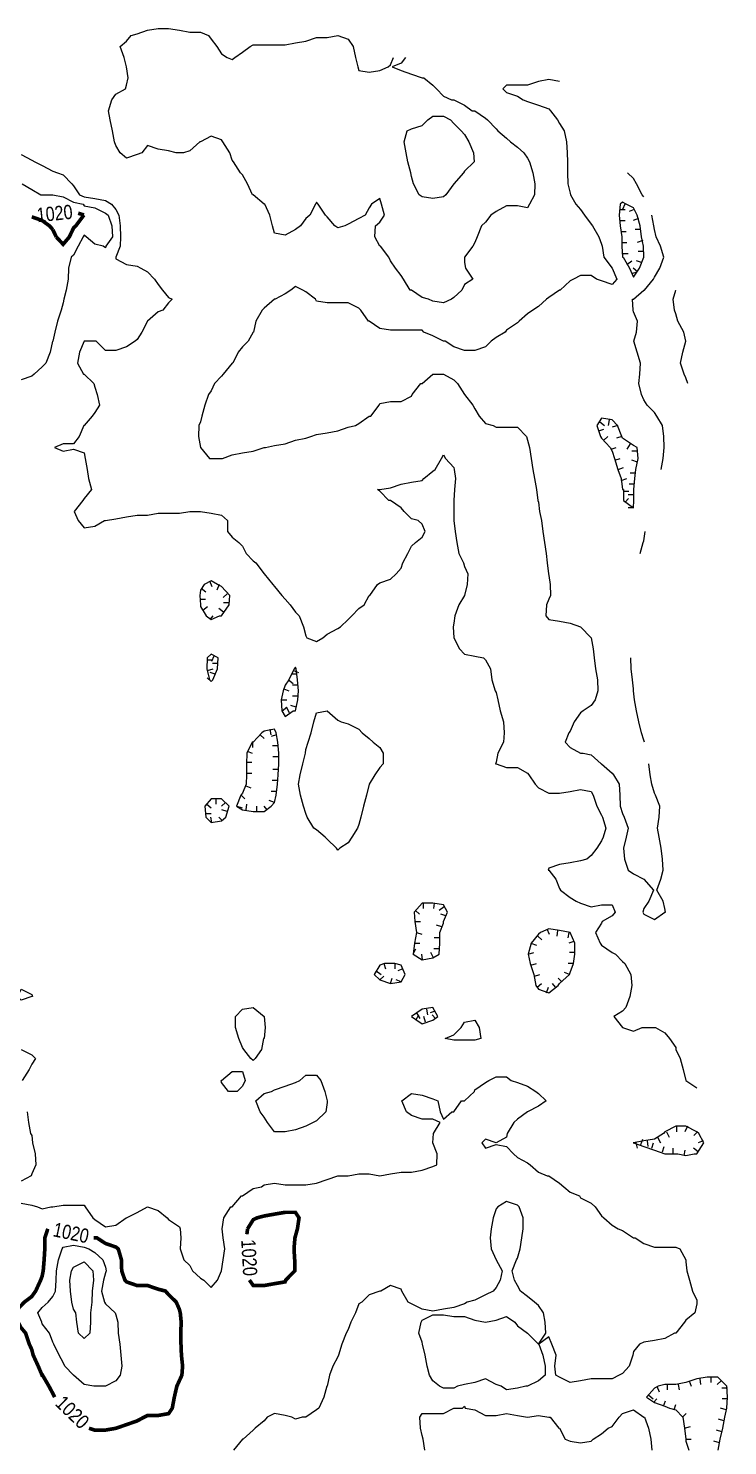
# Model space of a CAD drawing. Extents: x 628896 to 629898, y 4519176 to 4520140.
# Drawn here: x 629348.8 to 629539.8, y 4519583.2 to 4519970.5 of the extents above; entities that cross this region are included whole.
import ezdxf
from ezdxf.enums import TextEntityAlignment as Align

# ---------------------------------------------------------------- set-up
doc = ezdxf.new("R2010")
doc.units = 0

msp = doc.modelspace()

# ---------------------------------------------------------------- linework, layer by layer
at = {"layer": 'GSLAYER', "linetype": 'CONTINUOUS', "flags": 128}
for points in [[(629451.8125, 4519962.5), (629450.625, 4519961), (629448.1875, 4519960), (629450.625, 4519959), (629453.5, 4519958), (629456.375, 4519957), (629456.8125, 4519957), (629459.25, 4519955), (629460.3125, 4519954), (629462.1875, 4519952), (629464.375, 4519951), (629465, 4519951), (629467.9375, 4519949.5), (629470.0625, 4519948), (629470.75, 4519948), (629473.6875, 4519946), (629474.1875, 4519945.5), (629476.625, 4519943), (629477, 4519942.5), (629479.4375, 4519940.5), (629480.5, 4519939.5), (629482.375, 4519938), (629484.1875, 4519936.5), (629485.1875, 4519935), (629485.6875, 4519934), (629486.5625, 4519931), (629487.125, 4519928), (629487.0625, 4519925), (629485.6875, 4519922.5), (629485.1875, 4519921.5), (629482.375, 4519922), (629479.4375, 4519922), (629476.625, 4519920.5), (629475.125, 4519919.5), (629473.6875, 4519917.5), (629472.625, 4519916.5), (629471.4375, 4519913.5), (629470.75, 4519912), (629470.25, 4519911), (629467.9375, 4519908), (629467.9375, 4519906.5), (629468.1875, 4519905), (629470.1875, 4519902), (629467.9375, 4519900.5), (629467.25, 4519899), (629465, 4519897), (629464.375, 4519896.5), (629462.1875, 4519895.5), (629459.25, 4519896), (629458.0625, 4519896.5), (629456.375, 4519897), (629453.5, 4519899), (629453.0625, 4519899), (629451.25, 4519902), (629450.625, 4519903), (629449.0625, 4519905), (629447.6875, 4519907), (629447.25, 4519908), (629445, 4519911), (629444.8125, 4519911), (629443.4375, 4519913.5), (629443.625, 4519916.5), (629444.8125, 4519917.5), (629446.125, 4519919.5), (629445.25, 4519922.5), (629444.8125, 4519924), (629442.5625, 4519922.5), (629441.9375, 4519921.5), (629440.8125, 4519919.5), (629439.0625, 4519918.5), (629436.1875, 4519917), (629435.25, 4519916.5), (629433.375, 4519916), (629432.5, 4519916.5), (629430.4375, 4519919), (629429.9375, 4519919.5), (629428, 4519922.5), (629427.5, 4519923), (629427.25, 4519922.5), (629425.6875, 4519919.5), (629424.625, 4519918.5), (629423.125, 4519916.5), (629421.75, 4519915.5), (629418.9375, 4519914), (629416, 4519914.5), (629415.5, 4519916.5), (629414.8125, 4519919.5), (629413.375, 4519922.5), (629413.1875, 4519922.5), (629410.25, 4519925), (629410.0625, 4519925), (629408.6875, 4519928), (629407.3125, 4519930.5), (629406.75, 4519931), (629404.8125, 4519934), (629404.5, 4519934.5), (629403.8125, 4519936.5), (629401.9375, 4519939.5), (629401.5625, 4519940), (629398.75, 4519941), (629395.8125, 4519939.5), (629395.6875, 4519939.5), (629392.9375, 4519937), (629391.1875, 4519936.5), (629390.0625, 4519936.5), (629389.1875, 4519936.5), (629387.125, 4519937), (629384.25, 4519937.5), (629381.375, 4519938.5), (629379.8125, 4519936.5), (629378.5, 4519936), (629375.625, 4519935), (629373.875, 4519936.5), (629372.75, 4519938.5), (629372.3125, 4519939.5), (629371.8125, 4519942.5), (629371.125, 4519945.5), (629370.75, 4519948), (629371.625, 4519951), (629372.75, 4519952.5), (629375.3125, 4519954), (629375.625, 4519955), (629376.0625, 4519957), (629375.625, 4519960), (629375, 4519962.5), (629373.875, 4519965.5), (629375.625, 4519967), (629376.875, 4519968.5), (629378.5, 4519969), (629381.375, 4519970), (629384.25, 4519970.5), (629387.125, 4519970.5), (629390.0625, 4519970), (629392.9375, 4519969.5), (629395.8125, 4519969.5), (629398.0625, 4519968.5), (629398.75, 4519967.5), (629400.3125, 4519965.5), (629401.5625, 4519963.5), (629403.125, 4519962.5), (629404.5, 4519962), (629405.25, 4519962.5), (629407.3125, 4519964), (629409.4375, 4519965.5), (629410.25, 4519966), (629413.1875, 4519966), (629416, 4519966), (629418.9375, 4519966), (629421.75, 4519966.5), (629424.625, 4519967), (629427.5, 4519968), (629430.4375, 4519968), (629433.375, 4519968.5), (629436.1875, 4519967.5), (629437.5, 4519965.5), (629438.1875, 4519962.5), (629438.8125, 4519960), (629439.0625, 4519959), (629441.9375, 4519958.5), (629444.8125, 4519959), (629447.0625, 4519960), (629447.6875, 4519960.5), (629448.5625, 4519962.5)], [(629493.875, 4519956), (629490.9375, 4519956.5), (629488.125, 4519956), (629485.1875, 4519955), (629482.375, 4519955), (629479.4375, 4519955), (629478.375, 4519954), (629479.4375, 4519953), (629482.375, 4519952), (629483.9375, 4519951), (629485.1875, 4519950.5), (629488.125, 4519949.5), (629490.9375, 4519948.5), (629491.4375, 4519948), (629493.375, 4519945.5), (629493.875, 4519944.5), (629495.125, 4519942.5), (629495.8125, 4519939.5), (629496, 4519936.5), (629496.0625, 4519934), (629496.0625, 4519931), (629496.125, 4519928), (629496.8125, 4519925.5), (629496.875, 4519925), (629498.375, 4519922.5), (629499.625, 4519921), (629500.6875, 4519919.5), (629502.5, 4519917), (629502.875, 4519916.5), (629504.625, 4519913.5), (629505.375, 4519911.5), (629505.5625, 4519911), (629506, 4519908), (629508.25, 4519905), (629508.25, 4519905), (629509.5625, 4519902), (629508.25, 4519900.5), (629505.375, 4519901.5), (629504, 4519902), (629502.5, 4519903), (629499.625, 4519903), (629497.6875, 4519902), (629496.8125, 4519901.5), (629494.0625, 4519899), (629493.875, 4519899), (629490.9375, 4519897), (629490.375, 4519896.5), (629488.125, 4519894.5), (629486.5625, 4519893.5), (629485.1875, 4519892.5), (629482.875, 4519890.5), (629482.375, 4519890), (629479.4375, 4519888), (629479.0625, 4519887.5), (629476.625, 4519886), (629475.25, 4519885), (629473.6875, 4519883.5), (629470.75, 4519882.5), (629467.9375, 4519882.5), (629465, 4519883.5), (629462.625, 4519885), (629462.1875, 4519885), (629459.25, 4519886.5), (629456.8125, 4519887.5), (629456.375, 4519888), (629453.5, 4519888), (629450.625, 4519888), (629447.6875, 4519888), (629444.8125, 4519888.5), (629441.9375, 4519890.5), (629441.6875, 4519890.5), (629439.625, 4519893.5), (629439.0625, 4519894), (629436.1875, 4519895.5), (629433.375, 4519895.5), (629430.4375, 4519895.5), (629427.5, 4519896), (629427.25, 4519896.5), (629424.625, 4519898.5), (629423.8125, 4519899), (629421.75, 4519900), (629420.5, 4519899), (629418.9375, 4519898), (629416.1875, 4519896.5), (629416, 4519896.5), (629413.1875, 4519894), (629412.6875, 4519893.5), (629410.9375, 4519890.5), (629410.3125, 4519887.5), (629410.25, 4519887.5), (629408.8125, 4519885), (629407.3125, 4519883.5), (629406.125, 4519882), (629404.6875, 4519879), (629404.5, 4519879), (629402.0625, 4519876), (629401.5625, 4519875.5), (629399.6875, 4519873.5), (629398.75, 4519871.5), (629398.0625, 4519870.5), (629397.0625, 4519867.5), (629396.1875, 4519864.5), (629395.8125, 4519863), (629395.375, 4519862), (629395.25, 4519859), (629395.8125, 4519856), (629395.8125, 4519856), (629398.25, 4519853), (629398.75, 4519853), (629401.5625, 4519853), (629401.875, 4519853), (629404.5, 4519854), (629407.3125, 4519854.5), (629410.25, 4519855), (629413.1875, 4519856), (629413.625, 4519856), (629416, 4519856.5), (629418.9375, 4519857), (629421.75, 4519858), (629424.625, 4519858.5), (629425.9375, 4519859), (629427.5, 4519859.5), (629430.4375, 4519860), (629433.375, 4519860.5), (629436.1875, 4519861.5), (629438.125, 4519862), (629439.0625, 4519862.5), (629441.9375, 4519864.5), (629442.375, 4519864.5), (629444.625, 4519867.5), (629444.8125, 4519868), (629447.6875, 4519868.5), (629450.625, 4519868.5), (629453.5, 4519870), (629453.6875, 4519870.5), (629456, 4519873.5), (629456.375, 4519873.5), (629459.25, 4519876), (629462.1875, 4519876), (629465, 4519874.5), (629466.0625, 4519873.5), (629467.9375, 4519870.5), (629470.25, 4519867.5), (629470.75, 4519866.5), (629471.9375, 4519864.5), (629473.6875, 4519862.5), (629475.75, 4519862), (629476.625, 4519861.5), (629479.4375, 4519861.5), (629482.375, 4519861.5), (629484.875, 4519859), (629485.1875, 4519858), (629485.6875, 4519856), (629486.1875, 4519853), (629486.5625, 4519850), (629487.0625, 4519847.5), (629487.5625, 4519844.5), (629488, 4519841.5), (629488.125, 4519841), (629488.4375, 4519838.5), (629488.9375, 4519836), (629489.375, 4519833), (629489.8125, 4519830), (629490.25, 4519827), (629490.5625, 4519824.5), (629490.875, 4519821.5), (629490.9375, 4519821), (629491.3125, 4519818.5), (629491.4375, 4519815.5), (629490.9375, 4519814.5), (629490.375, 4519813), (629490.1875, 4519810), (629490.9375, 4519809), (629493.875, 4519808.5), (629496.8125, 4519808), (629499.625, 4519807), (629502.5, 4519804), (629503.125, 4519801), (629503.375, 4519798.5), (629503.75, 4519795.5), (629504.25, 4519792.5), (629504.3125, 4519789.5), (629503.625, 4519787), (629502.5, 4519785.5), (629500.3125, 4519784), (629499.625, 4519783.5), (629497.875, 4519781), (629496.8125, 4519778.5), (629496.4375, 4519778), (629495.4375, 4519775.5), (629496.8125, 4519774), (629499.625, 4519772.5), (629500.3125, 4519772.5), (629502.5, 4519772), (629505.3125, 4519769.5), (629505.375, 4519769.5), (629508.25, 4519767), (629508.625, 4519766.5), (629510.1875, 4519764), (629510.375, 4519761), (629510.4375, 4519758), (629511.125, 4519756), (629511.5625, 4519755), (629512.625, 4519752), (629512.0625, 4519749.5), (629511.375, 4519746.5), (629511.625, 4519743.5), (629512.6875, 4519740.5), (629514.0625, 4519739.5), (629516.9375, 4519738), (629519.5625, 4519735), (629518.3125, 4519732), (629516.9375, 4519730), (629516.625, 4519729), (629516.9375, 4519728.5), (629519.8125, 4519727), (629522.6875, 4519729), (629522.875, 4519729)], [(629455.5625, 4519925), (629454, 4519928), (629453.5, 4519930), (629453.3125, 4519931), (629452.5, 4519934), (629452, 4519936.5), (629451.5, 4519939.5), (629452.3125, 4519942.5), (629453.5, 4519943), (629456.375, 4519944), (629457.9375, 4519945.5), (629459.25, 4519946.5), (629462.1875, 4519946.5), (629464.125, 4519945.5), (629465, 4519944.5), (629467.0625, 4519942.5), (629467.9375, 4519941.5), (629469.125, 4519939.5), (629470.375, 4519936.5), (629470.5625, 4519934), (629467.9375, 4519931.5), (629467.625, 4519931), (629465.0625, 4519928), (629465, 4519928), (629462.875, 4519925), (629462.1875, 4519924.5), (629459.25, 4519924), (629456.375, 4519924.5), (629455.5625, 4519925)], [(629346.8125, 4519936), (629349.75, 4519934.5), (629350.625, 4519934), (629352.5625, 4519933), (629355.5, 4519931.5), (629356.75, 4519931), (629358.3125, 4519930.5), (629360.6875, 4519928), (629361.1875, 4519927.5), (629362.8125, 4519925), (629364.0625, 4519924.5), (629366.9375, 4519924), (629369.875, 4519923.5), (629371.5625, 4519922.5), (629372.75, 4519921), (629373.5625, 4519919.5), (629373.9375, 4519916.5), (629374, 4519913.5), (629373.875, 4519911), (629372.75, 4519908), (629372.6875, 4519908), (629372.75, 4519907.5), (629375.625, 4519906), (629378.5, 4519905.5), (629379.5625, 4519905), (629381.375, 4519904), (629383.3125, 4519902), (629384.25, 4519900.5), (629385.4375, 4519899), (629387.125, 4519897), (629388.0625, 4519896.5), (629387.125, 4519895.5), (629385.5625, 4519893.5), (629384.25, 4519893), (629381.375, 4519890.5), (629381.375, 4519890.5), (629379.8125, 4519887.5), (629378.5, 4519885.5), (629378, 4519885), (629375.625, 4519883.5), (629372.75, 4519882.5), (629369.875, 4519882.5), (629367.375, 4519885), (629366.9375, 4519885), (629364.0625, 4519885), (629362.8125, 4519882), (629362.25, 4519879), (629363.875, 4519876), (629364.0625, 4519876), (629366.6875, 4519873.5), (629366.9375, 4519872.5), (629367.625, 4519870.5), (629368.25, 4519867.5), (629366.9375, 4519865.5), (629366.25, 4519864.5), (629364.0625, 4519862), (629364, 4519862), (629362.6875, 4519859), (629361.1875, 4519857), (629358.3125, 4519857), (629356, 4519856), (629358.3125, 4519855), (629361.1875, 4519855.5), (629364.0625, 4519854.5), (629364.3125, 4519853), (629364.875, 4519850), (629365.25, 4519847.5), (629366.0625, 4519844.5), (629364.0625, 4519842), (629363.6875, 4519841.5), (629361.3125, 4519838.5), (629362.4375, 4519836), (629364.0625, 4519834), (629366.9375, 4519834.5), (629369.625, 4519836), (629369.875, 4519836), (629372.75, 4519836.5), (629375.625, 4519837), (629378.5, 4519837.5), (629381.375, 4519837.5), (629384.25, 4519838), (629387.125, 4519838), (629390.0625, 4519838), (629392.9375, 4519838.5), (629395.8125, 4519838.5), (629398.75, 4519838), (629401.5625, 4519837.5), (629403.25, 4519836), (629403.25, 4519833), (629404.5, 4519831.5), (629406.3125, 4519830), (629407.3125, 4519829), (629408.3125, 4519827), (629410.25, 4519825), (629410.9375, 4519824.5), (629413.1875, 4519821.5), (629413.1875, 4519821.5), (629415.625, 4519818.5), (629416, 4519818), (629418.0625, 4519815.5), (629418.9375, 4519814.5), (629420.3125, 4519813), (629421.75, 4519811), (629422.8125, 4519810), (629423.9375, 4519807), (629424.625, 4519804.5), (629424.875, 4519804), (629427.5, 4519803), (629429.25, 4519804), (629430.4375, 4519805), (629433.375, 4519806.5), (629434.0625, 4519807), (629436.1875, 4519809), (629437.1875, 4519810), (629439.0625, 4519812), (629440.5, 4519813), (629441.9375, 4519815.5), (629442.0625, 4519815.5), (629444.1875, 4519818.5), (629444.8125, 4519819), (629447.6875, 4519820), (629449.3125, 4519821.5), (629450.625, 4519823), (629451.125, 4519824.5), (629452.5, 4519827), (629453.5, 4519829), (629454.5625, 4519830), (629456.375, 4519831.5), (629457.1875, 4519833), (629456.375, 4519835), (629455.25, 4519836), (629453.5, 4519836.5), (629451.5, 4519838.5), (629450.625, 4519839.5), (629447.6875, 4519841.5), (629447.25, 4519841.5), (629444.8125, 4519844), (629444.1875, 4519844.5), (629444.8125, 4519844.5), (629447.6875, 4519845), (629450.625, 4519846), (629453.5, 4519846.5), (629456.375, 4519847), (629456.875, 4519847.5), (629459.25, 4519849.5), (629459.9375, 4519850), (629461.6875, 4519853), (629462.1875, 4519854), (629462.75, 4519853), (629465, 4519850.5), (629465.125, 4519850), (629465.5, 4519847.5), (629465.1875, 4519844.5), (629465.0625, 4519841.5), (629465, 4519838.5), (629465.0625, 4519836), (629465.375, 4519833), (629465.875, 4519830), (629466.4375, 4519827), (629467.625, 4519824.5), (629467.9375, 4519823.5), (629468.8125, 4519821.5), (629468.625, 4519818.5), (629467.9375, 4519815.5), (629467.9375, 4519815.5), (629466.375, 4519813), (629465.3125, 4519810), (629465, 4519808), (629464.875, 4519807), (629465, 4519804), (629465, 4519804), (629466.5625, 4519801), (629467.9375, 4519799.5), (629470.75, 4519799), (629473.125, 4519798.5), (629473.6875, 4519798), (629475.0625, 4519795.5), (629475.4375, 4519792.5), (629476.3125, 4519789.5), (629476.625, 4519789), (629477, 4519787), (629477.6875, 4519784), (629478.5625, 4519781), (629478.75, 4519778), (629478.5625, 4519775.5), (629477, 4519772.5), (629476.625, 4519770), (629476.4375, 4519769.5), (629476.625, 4519769.5), (629479.4375, 4519768.5), (629482.375, 4519768.5), (629485.1875, 4519767), (629485.5, 4519766.5), (629487.25, 4519764), (629488.125, 4519763), (629490.9375, 4519761.5), (629493.875, 4519761.5), (629496.8125, 4519762), (629499.625, 4519762.5), (629502.5, 4519762), (629503.125, 4519761), (629504.125, 4519758), (629505.375, 4519755.5), (629505.625, 4519755), (629506.5625, 4519752), (629505.8125, 4519749.5), (629505.375, 4519748.5), (629504.0625, 4519746.5), (629502.5, 4519744.5), (629501.3125, 4519743.5), (629499.625, 4519743), (629496.8125, 4519742.5), (629493.875, 4519742), (629490.9375, 4519741), (629490.75, 4519740.5), (629490.9375, 4519740.5), (629492.875, 4519738), (629493.875, 4519735.5), (629494.1875, 4519735), (629496.8125, 4519733), (629498.4375, 4519732), (629499.625, 4519731.5), (629502.5, 4519730.5), (629505.375, 4519731), (629508.25, 4519731), (629509.125, 4519729), (629508.25, 4519728), (629505.5, 4519726.5), (629505.375, 4519726), (629503.75, 4519723.5), (629505, 4519720.5), (629505.375, 4519720), (629508.25, 4519718), (629509.1875, 4519717.5), (629511.125, 4519715.5), (629511.75, 4519715), (629513.375, 4519712), (629513.625, 4519709), (629513.125, 4519706), (629512, 4519703), (629511.125, 4519702), (629508.75, 4519700.5), (629511.0625, 4519697.5), (629511.125, 4519697.5), (629514.0625, 4519696.5), (629516.4375, 4519697.5), (629516.9375, 4519697.5), (629519.8125, 4519697.5), (629520.0625, 4519697.5), (629522.6875, 4519696), (629523.9375, 4519694.5), (629525.625, 4519692), (629525.625, 4519691.5), (629526.875, 4519689), (629527.625, 4519686), (629528.4375, 4519683), (629528.4375, 4519683), (629531.375, 4519681)], [(629347.125, 4519928), (629349.75, 4519926.5), (629352.25, 4519925), (629352.5625, 4519925), (629355.5, 4519925), (629358.3125, 4519924.5), (629361.1875, 4519923), (629363.8125, 4519922.5), (629364.0625, 4519922), (629366.9375, 4519921.5), (629369.875, 4519920), (629370.625, 4519919.5), (629371.625, 4519916.5), (629371.8125, 4519913.5), (629370, 4519911), (629369.875, 4519910.5), (629369.25, 4519911), (629366.9375, 4519911.5), (629364.5625, 4519913.5), (629364.0625, 4519914), (629363.8125, 4519913.5), (629362.4375, 4519911), (629361.1875, 4519908.5), (629360.5, 4519908), (629359.75, 4519905), (629359.6875, 4519902), (629359.125, 4519899), (629358.5, 4519896.5), (629358.3125, 4519895.5), (629357.75, 4519893.5), (629356.75, 4519890.5), (629356.0625, 4519887.5), (629355.5, 4519885), (629355.375, 4519885), (629354.8125, 4519882), (629353.625, 4519879), (629352.5625, 4519878), (629350.4375, 4519876), (629349.75, 4519875.5), (629346.8125, 4519874.5)], [(629516.9375, 4519924.5), (629516.4375, 4519925), (629514.875, 4519928), (629514.0625, 4519929.5), (629512.4375, 4519931)], [(629515.75, 4519905), (629516.9375, 4519908), (629516.8125, 4519911), (629516.3125, 4519913.5), (629515.9375, 4519916.5), (629515.125, 4519919.5), (629514.0625, 4519921.5), (629512.0625, 4519922.5), (629511.125, 4519923), (629510.5, 4519922.5), (629510.1875, 4519919.5), (629510.4375, 4519916.5), (629510.875, 4519913.5), (629510.875, 4519911), (629511.125, 4519908), (629511.25, 4519908), (629513, 4519905), (629514.0625, 4519902.5), (629515.75, 4519905)], [(629510.375, 4519921), (629511.8125, 4519921)], [(629511.75, 4519922.5), (629511.0625, 4519921)], [(629514.25, 4519921), (629512.9375, 4519920.5)], [(629510.375, 4519918), (629511.8125, 4519918)], [(629521.6875, 4519850), (629522.1875, 4519853), (629522.5, 4519856), (629522.375, 4519859), (629522, 4519862), (629520.4375, 4519864.5), (629519.8125, 4519865.5), (629517.875, 4519867.5), (629516.9375, 4519869), (629516.25, 4519870.5), (629515.5625, 4519873.5), (629515.8125, 4519876), (629516, 4519879), (629515.125, 4519882), (629514.1875, 4519885), (629514.875, 4519887.5), (629515.1875, 4519890.5), (629514.0625, 4519893), (629514, 4519893.5), (629513.8125, 4519896.5), (629514.0625, 4519896.5), (629516.9375, 4519899), (629517.125, 4519899), (629519.5625, 4519902), (629519.8125, 4519902.5), (629521.3125, 4519905), (629522.375, 4519908), (629521.5, 4519911), (629520.25, 4519913.5), (629519.8125, 4519915.5), (629519.625, 4519916.5), (629519.0625, 4519919.5)], [(629515.4375, 4519918.5), (629514, 4519918)], [(629510.6875, 4519915), (629512.125, 4519915)], [(629516.0625, 4519915.5), (629514.5625, 4519915.5)], [(629516.625, 4519912.5), (629515.0625, 4519912)], [(629510.875, 4519912), (629512.3125, 4519912)], [(629511.0625, 4519909), (629512.625, 4519909)], [(629516.9375, 4519909.5), (629515.375, 4519909.5)], [(629512.3125, 4519906), (629513.625, 4519907)], [(629515.1875, 4519904), (629514, 4519905)], [(629516.25, 4519906.5), (629514.875, 4519907)], [(629513.6875, 4519903.5), (629515.0625, 4519904)], [(629528.9375, 4519873.5), (629528.4375, 4519875), (629527.9375, 4519876), (629526.9375, 4519879), (629527.5625, 4519882), (629528.4375, 4519885), (629527.8125, 4519887.5), (629526.25, 4519890.5), (629525.625, 4519892.5), (629525.3125, 4519893.5), (629524.9375, 4519896.5), (629525.625, 4519899), (629525.625, 4519899)], [(629514.1875, 4519841.5), (629514.1875, 4519844.5), (629514.5, 4519847.5), (629514.75, 4519850), (629515.375, 4519853), (629515.0625, 4519856), (629514.0625, 4519856.5), (629511.125, 4519858.5), (629510.875, 4519859), (629509.6875, 4519862), (629508.25, 4519863.5), (629505.375, 4519864), (629504.0625, 4519862), (629505.125, 4519859), (629505.375, 4519858.5), (629507.75, 4519856), (629508.25, 4519855), (629508.9375, 4519853), (629509.8125, 4519850), (629510.6875, 4519847.5), (629511.125, 4519844.5), (629511.375, 4519844.5), (629511.375, 4519841.5), (629514.0625, 4519839.5), (629514.1875, 4519841.5)], [(629504.875, 4519863), (629506.1875, 4519862)], [(629507.4375, 4519863.5), (629507.1875, 4519862)], [(629509.8125, 4519862), (629508.3125, 4519861.5)], [(629504.625, 4519860.5), (629506, 4519861)], [(629506, 4519858), (629507.125, 4519859)], [(629510.875, 4519859), (629509.5, 4519858.5)], [(629508, 4519855.5), (629509.375, 4519856)], [(629513.1875, 4519857), (629512.3125, 4519855.5)], [(629515.125, 4519855), (629513.625, 4519855)], [(629509, 4519852.5), (629510.4375, 4519853)], [(629509.875, 4519850), (629511.375, 4519850.5)], [(629515.1875, 4519852), (629513.6875, 4519852.5)], [(629510.75, 4519847), (629512.25, 4519847.5)], [(629514.6875, 4519849), (629513.1875, 4519849)], [(629511.375, 4519844), (629512.8125, 4519844)], [(629514.1875, 4519843), (629512.6875, 4519843)], [(629514.375, 4519846), (629512.9375, 4519846)], [(629511.8125, 4519841), (629512.75, 4519842)], [(629514.0625, 4519839.5), (629512.625, 4519839.5)], [(629515.9375, 4519827), (629516.75, 4519830), (629516.9375, 4519830.5), (629517.3125, 4519833)], [(629401.0625, 4519810), (629401.5625, 4519810), (629403.625, 4519813), (629403.8125, 4519815.5), (629401.5625, 4519818), (629400.5, 4519818.5), (629398.75, 4519819.5), (629396.875, 4519818.5), (629395.8125, 4519817), (629395.625, 4519815.5), (629395.8125, 4519813), (629395.8125, 4519812.5), (629397.375, 4519810), (629398.75, 4519809), (629401.0625, 4519810)], [(629398.25, 4519819.5), (629398.9375, 4519818)], [(629396, 4519817.5), (629397.25, 4519816.5)], [(629400.9375, 4519818.5), (629400.3125, 4519817)], [(629403.125, 4519816), (629402.0625, 4519815)], [(629395.625, 4519814.5), (629397.1875, 4519814.5)], [(629396.5, 4519811.5), (629397.75, 4519812.5)], [(629402.125, 4519811), (629400.875, 4519812)], [(629403.625, 4519813.5), (629402.125, 4519813.5)], [(629398.4375, 4519809), (629399.25, 4519810)], [(629399.1875, 4519792.5), (629400.5, 4519795.5), (629400.6875, 4519798.5), (629398.75, 4519799.5), (629397.625, 4519798.5), (629397.5625, 4519795.5), (629398.3125, 4519792.5), (629398.75, 4519792), (629399.1875, 4519792.5)], [(629397.625, 4519798), (629399.125, 4519798)], [(629399.5, 4519799), (629398.8125, 4519797.5)], [(629400.5625, 4519797), (629399.125, 4519797)], [(629517.125, 4519775.5), (629516.9375, 4519776), (629516.3125, 4519778), (629515.5625, 4519781), (629514.875, 4519784), (629514.375, 4519787), (629514.0625, 4519789.5), (629514.0625, 4519790), (629513.8125, 4519792.5), (629513.5, 4519795.5), (629513.375, 4519798.5)], [(629398.75, 4519792), (629397.6875, 4519793)], [(629397.75, 4519795), (629399.25, 4519795.5)], [(629399.8125, 4519794), (629398.4375, 4519794.5)], [(629421.1875, 4519784), (629421.75, 4519784), (629422.375, 4519787), (629422.5625, 4519789.5), (629422.3125, 4519792.5), (629421.9375, 4519795.5), (629421.75, 4519796), (629421.4375, 4519795.5), (629419.9375, 4519792.5), (629418.9375, 4519791), (629418.4375, 4519789.5), (629417.875, 4519787), (629418.0625, 4519784), (629418.9375, 4519782.5), (629421.1875, 4519784)], [(629419.875, 4519792.5), (629421.1875, 4519791.5)], [(629422.125, 4519794), (629420.6875, 4519794)], [(629421.25, 4519795), (629422.625, 4519794.5)], [(629418.5625, 4519790), (629419.9375, 4519789.5)], [(629422.4375, 4519791), (629421, 4519791)], [(629417.875, 4519787), (629419.4375, 4519787)], [(629418.125, 4519784), (629419.4375, 4519785)], [(629420.1875, 4519783.5), (629419.3125, 4519785)], [(629421.9375, 4519785), (629420.5, 4519785.5)], [(629422.4375, 4519788), (629421, 4519788)], [(629433, 4519746.5), (629430.4375, 4519749), (629429.875, 4519749.5), (629427.5, 4519751.5), (629426.8125, 4519752), (629425, 4519755), (629424.625, 4519756), (629424, 4519758), (629423.125, 4519761), (629422.625, 4519764), (629423.0625, 4519766.5), (629423.8125, 4519769.5), (629424.5, 4519772.5), (629424.625, 4519773.5), (629425.25, 4519775.5), (629426.0625, 4519778), (629426.8125, 4519781), (629427.5, 4519783.5), (629430.4375, 4519784), (629433.375, 4519781.5), (629434.25, 4519781), (629436.1875, 4519780.5), (629439.0625, 4519779), (629440, 4519778), (629441.9375, 4519776.5), (629443, 4519775.5), (629444.8125, 4519774), (629445.6875, 4519772.5), (629445.6875, 4519769.5), (629444.8125, 4519768.5), (629443.4375, 4519766.5), (629441.9375, 4519764), (629441.875, 4519764), (629441.1875, 4519761), (629440.375, 4519758), (629439.625, 4519755), (629439.0625, 4519753), (629438.75, 4519752), (629437.1875, 4519749.5), (629436.1875, 4519748), (629433.875, 4519746.5), (629433.375, 4519746), (629433, 4519746.5)], [(629415.125, 4519758), (629416, 4519759), (629416.5, 4519761), (629416.875, 4519764), (629417.0625, 4519766.5), (629417.1875, 4519769.5), (629417.1875, 4519772.5), (629417, 4519775.5), (629416.5, 4519778), (629416, 4519779), (629413.1875, 4519778.5), (629412.5625, 4519778), (629410.25, 4519775.5), (629409.9375, 4519775.5), (629408.5, 4519772.5), (629408.375, 4519769.5), (629408.375, 4519766.5), (629408.3125, 4519764), (629407.3125, 4519761.5), (629406.8125, 4519761), (629405.6875, 4519758), (629407.3125, 4519757), (629410.25, 4519756.5), (629413.1875, 4519756.5), (629415.125, 4519758)], [(629412.125, 4519777.5), (629413.25, 4519776.5)], [(629414.75, 4519779), (629415, 4519777.5)], [(629416.5625, 4519777.5), (629415.125, 4519777)], [(629408.5625, 4519773), (629409.9375, 4519772.5)], [(629410.0625, 4519775.5), (629410.0625, 4519774)], [(629417, 4519774.5), (629415.5, 4519774.5)], [(629408.375, 4519770), (629409.875, 4519770)], [(629417.1875, 4519771.5), (629415.625, 4519771.5)], [(629522.875, 4519729), (629522.6875, 4519730), (629522.1875, 4519732), (629520.4375, 4519735), (629521.5625, 4519738), (629522.1875, 4519740.5), (629522, 4519743.5), (629521.625, 4519746.5), (629521.125, 4519749.5), (629520.625, 4519752), (629521.125, 4519755), (629521.3125, 4519758), (629520.125, 4519761), (629519.8125, 4519761.5), (629519.0625, 4519764), (629518.6875, 4519766.5), (629518.3125, 4519769.5)], [(629408.375, 4519767), (629409.875, 4519767)], [(629417.1875, 4519768), (629415.625, 4519768)], [(629408.1875, 4519763.5), (629409.625, 4519763)], [(629416.6875, 4519762), (629415.125, 4519762)], [(629417, 4519765), (629415.4375, 4519765)], [(629402.75, 4519755), (629403.625, 4519758), (629401.5625, 4519760), (629398.75, 4519760), (629397, 4519758), (629397.25, 4519755), (629398.75, 4519753.5), (629401.5625, 4519754), (629402.75, 4519755)], [(629397.5625, 4519758.5), (629398.75, 4519757.5)], [(629400, 4519760), (629400, 4519758.5)], [(629402.625, 4519759), (629401.5625, 4519758)], [(629405.75, 4519758), (629407.1875, 4519757.5)], [(629406.9375, 4519761), (629407.9375, 4519760)], [(629408.3125, 4519757), (629408.5, 4519758.5)], [(629411.25, 4519756.5), (629411.25, 4519758)], [(629414.0625, 4519757), (629413.1875, 4519758)], [(629416.0625, 4519759), (629414.5625, 4519759.5)], [(629397.1875, 4519756), (629398.75, 4519756)], [(629398.9375, 4519753.5), (629398.625, 4519755)], [(629401.875, 4519754), (629400.8125, 4519755)], [(629403.125, 4519756.5), (629401.6875, 4519757)], [(629461, 4519717.5), (629461.1875, 4519720.5), (629461.1875, 4519723.5), (629462.1875, 4519726), (629462.1875, 4519726.5), (629463.3125, 4519729), (629462.1875, 4519731), (629459.25, 4519731.5), (629456.375, 4519731.5), (629454.1875, 4519729), (629454.375, 4519726.5), (629454.8125, 4519723.5), (629454.25, 4519720.5), (629453.875, 4519717.5), (629456.375, 4519716), (629459.25, 4519716.5), (629461, 4519717.5)], [(629456.625, 4519731.5), (629456.625, 4519730)], [(629459.625, 4519731.5), (629459.4375, 4519730)], [(629462.375, 4519730.5), (629461.0625, 4519729.5)], [(629454.375, 4519726.5), (629455.9375, 4519726.5)], [(629454.5625, 4519729.5), (629455.625, 4519728.5)], [(629462.8125, 4519728), (629461.5, 4519728.5)], [(629454.8125, 4519723.5), (629456.3125, 4519723)], [(629461.75, 4519725), (629460.3125, 4519725.5)], [(629493.5, 4519709), (629493.875, 4519709.5), (629496.625, 4519712), (629496.8125, 4519712.5), (629497.75, 4519715), (629498.0625, 4519717.5), (629498.0625, 4519720.5), (629496.8125, 4519723.5), (629496.8125, 4519723.5), (629493.875, 4519724), (629490.9375, 4519724.5), (629488.6875, 4519723.5), (629488.125, 4519723), (629486.1875, 4519720.5), (629485.3125, 4519717.5), (629485.875, 4519715), (629486.875, 4519712), (629487.4375, 4519709), (629488.125, 4519708), (629490.9375, 4519707), (629493.5, 4519709)], [(629490.4375, 4519724.5), (629491.0625, 4519723)], [(629493.375, 4519724), (629493.125, 4519722.5)], [(629496.4375, 4519723.5), (629496.125, 4519722)], [(629453.875, 4519717.5), (629454.625, 4519719)], [(629454.25, 4519720.5), (629455.75, 4519720.5)], [(629461.0625, 4519719), (629459.5625, 4519719)], [(629461.1875, 4519722), (629459.6875, 4519722)], [(629486.0625, 4519720.5), (629487.5625, 4519720)], [(629487.9375, 4519722.5), (629489.0625, 4519721.5)], [(629497.8125, 4519721), (629496.4375, 4519720.5)], [(629451.75, 4519712), (629450.625, 4519714.5), (629448.875, 4519715), (629447.6875, 4519715), (629446.125, 4519715), (629444.8125, 4519714.5), (629443.3125, 4519712), (629444.8125, 4519710.5), (629447.6875, 4519709.5), (629450.625, 4519710), (629451.75, 4519712)], [(629445.875, 4519715), (629446.375, 4519713.5)], [(629448.875, 4519715), (629448.875, 4519713.5)], [(629456.5, 4519716), (629456.3125, 4519717.5)], [(629459.5, 4519716.5), (629458.75, 4519718)], [(629485.3125, 4519717.5), (629486.875, 4519718)], [(629486.0625, 4519714.5), (629487.5625, 4519715)], [(629497.75, 4519715), (629496.25, 4519715)], [(629498.0625, 4519718), (629496.625, 4519718)], [(629443.8125, 4519713), (629445.1875, 4519712)], [(629444.8125, 4519710.5), (629445.875, 4519711.5)], [(629447.6875, 4519709.5), (629448.1875, 4519711)], [(629451.125, 4519713.5), (629449.75, 4519713)], [(629487.0625, 4519711.5), (629488.5, 4519712)], [(629494.5, 4519710), (629493.5, 4519711)], [(629496.625, 4519712), (629495.25, 4519712.5)], [(629345.9375, 4519706), (629346.8125, 4519708), (629349.75, 4519706.5), (629349.9375, 4519706), (629349.75, 4519706), (629346.8125, 4519705), (629345.9375, 4519706)], [(629450.625, 4519710), (629449.3125, 4519710.5)], [(629487.75, 4519708.5), (629489, 4519709.5)], [(629490.375, 4519707), (629490.875, 4519708.5)], [(629492.8125, 4519708.5), (629491.9375, 4519709.5)], [(629409.625, 4519689), (629407.625, 4519691.5), (629407.3125, 4519692), (629406.3125, 4519694.5), (629405.375, 4519697.5), (629405.4375, 4519700.5), (629407.3125, 4519702.5), (629410.25, 4519703), (629413.1875, 4519700.5), (629413.25, 4519700.5), (629413.5, 4519697.5), (629413.1875, 4519694.5), (629413.0625, 4519694.5), (629412.5, 4519691.5), (629410.75, 4519689), (629410.25, 4519688.5), (629409.625, 4519689)], [(629460.625, 4519700.5), (629459.25, 4519703), (629456.375, 4519702.5), (629453.5, 4519700.5), (629456.375, 4519698.5), (629459.25, 4519699.5), (629460.625, 4519700.5)], [(629454.625, 4519699.5), (629455.5, 4519701)], [(629454.875, 4519701.5), (629455.75, 4519700)], [(629457.25, 4519699), (629456.8125, 4519700.5)], [(629457.5625, 4519702.5), (629457.875, 4519701)], [(629459.9375, 4519702), (629458.5625, 4519701.5)], [(629460, 4519700), (629459.125, 4519701)], [(629462.625, 4519694.5), (629465, 4519695.5), (629467.0625, 4519697.5), (629467.9375, 4519699), (629470.75, 4519699.5), (629471.9375, 4519697.5), (629472.4375, 4519694.5), (629470.75, 4519694), (629467.9375, 4519694), (629465, 4519694), (629462.625, 4519694.5)], [(629346.8125, 4519691.5), (629349.75, 4519690), (629350.8125, 4519689), (629349.75, 4519687.5), (629349.0625, 4519686), (629347.125, 4519683)], [(629346.8125, 4519649.5), (629349.75, 4519649), (629351.3125, 4519648.5), (629352.5625, 4519648), (629355, 4519648.5), (629355.5, 4519648.5), (629358.3125, 4519649), (629361.1875, 4519649), (629364.0625, 4519649), (629364.375, 4519648.5), (629366.4375, 4519645.5), (629366.9375, 4519645), (629369.875, 4519643), (629372.75, 4519643.5), (629375.5, 4519645.5), (629375.625, 4519645.5), (629378.5, 4519647), (629381.375, 4519648.5), (629384.25, 4519647.5), (629386.6875, 4519645.5), (629387.125, 4519645), (629390.0625, 4519643), (629390.25, 4519642.5), (629390.4375, 4519640), (629390.25, 4519637), (629391.3125, 4519634), (629392.9375, 4519632.5), (629393.625, 4519631), (629395.8125, 4519629), (629396.75, 4519628.5), (629398.75, 4519626.5), (629400.5, 4519628.5), (629401.5625, 4519631), (629402.0625, 4519634), (629402.4375, 4519637), (629402.0625, 4519640), (629401.75, 4519642.5), (629402.25, 4519645.5), (629404.125, 4519648.5), (629404.5, 4519648.5), (629407, 4519651.5), (629407.3125, 4519651.5), (629410.25, 4519653.5), (629412.5, 4519654), (629413.1875, 4519654.5), (629416, 4519655), (629418.9375, 4519654.5), (629421.75, 4519654.5), (629424.625, 4519654.5), (629427.5, 4519655), (629430.4375, 4519656), (629433.375, 4519657), (629435.4375, 4519657), (629436.1875, 4519657), (629439.0625, 4519657.5), (629441.9375, 4519657.5), (629444.8125, 4519657), (629447.6875, 4519657.5), (629450.625, 4519658), (629453.5, 4519658), (629456.375, 4519658.5), (629459.25, 4519659.5), (629460.375, 4519660), (629460.4375, 4519663), (629459.25, 4519666), (629459.5, 4519668.5), (629461.25, 4519671.5), (629459.25, 4519672.5), (629456.375, 4519672.5), (629453.5, 4519673.5), (629452.125, 4519674.5), (629450.8125, 4519677.5), (629453.5, 4519679.5), (629456.375, 4519679), (629459.25, 4519678), (629460.6875, 4519677.5), (629461.25, 4519674.5), (629462.1875, 4519672.5), (629464.5, 4519674.5), (629465, 4519674.5), (629467.125, 4519677.5), (629467.9375, 4519677.5), (629470.6875, 4519680), (629470.75, 4519680.5), (629473.6875, 4519682.5), (629474.625, 4519683), (629476.625, 4519684), (629479.4375, 4519684), (629480.6875, 4519683), (629482.375, 4519682.5), (629485.1875, 4519681.5), (629487.4375, 4519680), (629488.125, 4519679.5), (629490.25, 4519677.5), (629488.125, 4519676), (629485.1875, 4519674.5), (629485.125, 4519674.5), (629482.375, 4519672.5), (629481.375, 4519671.5), (629479.5625, 4519668.5), (629479.4375, 4519667.5), (629476.625, 4519666), (629473.6875, 4519667), (629472.6875, 4519666), (629473.6875, 4519664.5), (629476.625, 4519665.5), (629479.4375, 4519665), (629481.3125, 4519663), (629482.375, 4519662), (629485.1875, 4519660.5), (629485.875, 4519660), (629488.125, 4519658), (629490.5625, 4519657), (629490.9375, 4519657), (629493.875, 4519655), (629495.0625, 4519654), (629496.8125, 4519652.5), (629499.375, 4519651.5), (629499.625, 4519651), (629502.5, 4519649.5), (629503.625, 4519648.5), (629505.375, 4519646), (629506, 4519645.5), (629508.25, 4519643.5), (629509.875, 4519642.5), (629511.125, 4519642), (629514.0625, 4519640), (629514.5625, 4519640), (629516.9375, 4519638.5), (629519.8125, 4519637.5), (629522.6875, 4519637.5), (629525.625, 4519637.5), (629526.75, 4519637), (629528.4375, 4519634), (629528.4375, 4519633.5), (629528.6875, 4519631), (629529.4375, 4519628.5), (629530.25, 4519625.5), (629531.375, 4519623), (629531.4375, 4519622.5), (629531.375, 4519622), (629530.875, 4519619.5), (629528.4375, 4519617.5), (629528.0625, 4519617), (629525.625, 4519614), (629525.3125, 4519614), (629522.6875, 4519612.5), (629519.8125, 4519612), (629516.9375, 4519611.5), (629515.75, 4519611), (629514.0625, 4519609), (629513.875, 4519608), (629512.9375, 4519605), (629511.125, 4519603), (629510.1875, 4519602.5), (629508.25, 4519601.5), (629505.375, 4519601.5), (629502.5, 4519601.5), (629499.625, 4519601), (629496.8125, 4519600.5), (629493.875, 4519602), (629492.875, 4519602.5), (629492.625, 4519605), (629493, 4519608), (629491.75, 4519611), (629490.9375, 4519613), (629488.25, 4519611), (629489.3125, 4519608), (629490, 4519605), (629490, 4519602.5), (629488.125, 4519601), (629485.1875, 4519599.5), (629484.6875, 4519599.5), (629482.375, 4519599), (629479.4375, 4519598.5), (629477.9375, 4519599.5), (629476.625, 4519600), (629473.6875, 4519601.5), (629470.75, 4519600.5), (629467.9375, 4519600), (629466.0625, 4519599.5), (629465, 4519599), (629462.1875, 4519599), (629461.125, 4519599.5), (629459.25, 4519601), (629458.375, 4519602.5), (629457.75, 4519605), (629457.1875, 4519608), (629456.4375, 4519611), (629456.375, 4519611.5), (629455.4375, 4519614), (629456.125, 4519617), (629456.375, 4519617.5), (629459.25, 4519619), (629462.1875, 4519619), (629465, 4519618.5), (629467.9375, 4519618.5), (629470.75, 4519617.5), (629473.6875, 4519617), (629476.625, 4519617.5), (629479.4375, 4519618.5), (629481.6875, 4519617), (629482.375, 4519616), (629485.125, 4519614), (629485.1875, 4519614), (629488.125, 4519611), (629490.1875, 4519614), (629490, 4519617), (629489.5, 4519619.5), (629488.125, 4519621.5), (629487.0625, 4519622.5), (629485.1875, 4519624), (629483.25, 4519625.5), (629482.375, 4519627), (629481.5625, 4519628.5), (629481, 4519631), (629482.1875, 4519634), (629482.375, 4519634.5), (629483.125, 4519637), (629483.625, 4519640), (629484, 4519642.5), (629483.9375, 4519645.5), (629482.875, 4519648.5), (629482.375, 4519649), (629479.4375, 4519650), (629477, 4519648.5), (629476.625, 4519648), (629475.75, 4519645.5), (629475.25, 4519642.5), (629474.9375, 4519640), (629475.25, 4519637), (629476.625, 4519634), (629476.625, 4519634), (629478.1875, 4519631), (629477.6875, 4519628.5), (629476.625, 4519626.5), (629475.75, 4519625.5), (629473.6875, 4519624.5), (629470.75, 4519623), (629468.625, 4519622.5), (629467.9375, 4519622), (629465, 4519621), (629462.1875, 4519620.5), (629459.25, 4519620), (629456.375, 4519620.5), (629453.5, 4519622), (629452.5625, 4519622.5), (629450.8125, 4519625.5), (629450.625, 4519626), (629447.6875, 4519627), (629445.0625, 4519625.5), (629444.8125, 4519625.5), (629441.9375, 4519624.5), (629439.9375, 4519622.5), (629439.0625, 4519622), (629438.1875, 4519619.5), (629436.875, 4519617), (629436.1875, 4519615), (629435.625, 4519614), (629434.4375, 4519611), (629433.5, 4519608), (629433.375, 4519607.5), (629432, 4519605), (629431.0625, 4519602.5), (629430.4375, 4519599.5), (629430.375, 4519599.5), (629429.5, 4519596.5), (629428.125, 4519593.5), (629427.5, 4519593), (629424.625, 4519591), (629423.625, 4519591), (629421.75, 4519590.5), (629420.8125, 4519591), (629418.9375, 4519591.5), (629416, 4519592), (629414.0625, 4519591), (629413.1875, 4519590), (629410.75, 4519588), (629410.25, 4519587.5), (629407.5, 4519585), (629407.3125, 4519585), (629404.8125, 4519582)], [(629403.5, 4519680), (629401.5625, 4519682.5), (629401.4375, 4519683), (629401.5625, 4519683), (629404.5, 4519685.5), (629407.3125, 4519685.5), (629408.0625, 4519683), (629407.3125, 4519681.5), (629405.875, 4519680), (629404.5, 4519680), (629403.5, 4519680)], [(629414.125, 4519671.5), (629413.1875, 4519673), (629412.125, 4519674.5), (629410.9375, 4519677.5), (629413.1875, 4519679.5), (629415.1875, 4519680), (629416, 4519680.5), (629418.9375, 4519681.5), (629421.75, 4519682.5), (629423, 4519683), (629424.625, 4519684.5), (629427.5, 4519684.5), (629428.6875, 4519683), (629429.75, 4519680), (629430.4375, 4519677.5), (629430.4375, 4519677), (629430.0625, 4519674.5), (629427.5, 4519672), (629426.625, 4519671.5), (629424.625, 4519670.5), (629421.75, 4519669.5), (629418.9375, 4519669), (629416, 4519669), (629414.125, 4519671.5)], [(629348.5, 4519674.5), (629348.875, 4519671.5), (629349.4375, 4519668.5), (629349.75, 4519668), (629349.9375, 4519666), (629350.6875, 4519663), (629350.875, 4519660), (629349.75, 4519657.5), (629349.5625, 4519657), (629346.8125, 4519655.5)], [(629530.6875, 4519663), (629531.375, 4519663), (629533.3125, 4519666), (629531.9375, 4519668.5), (629531.375, 4519669), (629528.4375, 4519670.5), (629525.625, 4519670.5), (629522.6875, 4519669), (629522.3125, 4519668.5), (629519.8125, 4519667), (629516.9375, 4519666.5), (629514.0625, 4519666), (629514, 4519666), (629514.0625, 4519666), (629516.9375, 4519665), (629519.8125, 4519664), (629522.6875, 4519663), (629525.625, 4519663), (629526.1875, 4519663), (629528.4375, 4519662.5), (629530.6875, 4519663)], [(629523.125, 4519669), (629523.8125, 4519667.5)], [(629525.875, 4519670.5), (629525.875, 4519669)], [(629528.8125, 4519670.5), (629528.125, 4519669)], [(629531.5625, 4519669), (629530.5625, 4519668)], [(629514.75, 4519666), (629515.0625, 4519664.5)], [(629516.125, 4519665.5), (629516.625, 4519667)], [(629517.8125, 4519666.5), (629518, 4519665)], [(629519.0625, 4519664.5), (629519.5625, 4519666)], [(629520.625, 4519667.5), (629521.5, 4519666)], [(629522, 4519663.5), (629522.5, 4519665)], [(629524.9375, 4519663), (629524.9375, 4519664.5)], [(629531.75, 4519663.5), (629530.5, 4519664.5)], [(629533.125, 4519666.5), (629531.75, 4519666)], [(629527.9375, 4519662.5), (629528.25, 4519664)], [(629366.6875, 4519599.5), (629364.0625, 4519600), (629361.1875, 4519602.5), (629358.8125, 4519605), (629358.3125, 4519606), (629357.1875, 4519608), (629355.75, 4519611), (629355.5, 4519611.5), (629354.625, 4519614), (629352.5625, 4519616.5), (629352.5, 4519617), (629351.375, 4519619.5), (629352.5625, 4519621), (629354.1875, 4519622.5), (629355.5, 4519624), (629356.25, 4519625.5), (629356.4375, 4519628.5), (629356.5, 4519631), (629357.0625, 4519634), (629358.0625, 4519637), (629358.3125, 4519637.5), (629361.1875, 4519638), (629364.0625, 4519637.5), (629365.375, 4519637), (629366.9375, 4519636), (629369.125, 4519634), (629369.875, 4519632), (629370.0625, 4519631), (629369.875, 4519630.5), (629369.375, 4519628.5), (629368.75, 4519625.5), (629369.625, 4519622.5), (629369.875, 4519622), (629372.5625, 4519619.5), (629372.75, 4519619), (629373.25, 4519617), (629373.375, 4519614), (629373.8125, 4519611), (629374.0625, 4519608), (629374.3125, 4519605), (629373.875, 4519602.5), (629372.75, 4519601), (629369.875, 4519599.5), (629368.4375, 4519599.5), (629366.9375, 4519599.5), (629366.6875, 4519599.5)], [(629362.5, 4519614), (629362.0625, 4519617), (629361.75, 4519619.5), (629361.1875, 4519620.5), (629360.6875, 4519622.5), (629360.3125, 4519625.5), (629360.1875, 4519628.5), (629360.5625, 4519631), (629361.1875, 4519632), (629364.0625, 4519633.5), (629366.4375, 4519631), (629366.625, 4519628.5), (629366.25, 4519625.5), (629366.125, 4519622.5), (629365.75, 4519619.5), (629365.8125, 4519617), (629365.625, 4519614), (629364.0625, 4519612.5), (629362.5, 4519614)], [(629537.1875, 4519582), (629537.8125, 4519585), (629538.5, 4519588), (629539, 4519591), (629539.5625, 4519593.5), (629539.8125, 4519596.5), (629539.625, 4519599.5), (629537.125, 4519602), (629534.25, 4519602), (629531.375, 4519601.5), (629528.4375, 4519600.5), (629525.625, 4519600), (629522.6875, 4519600), (629520.8125, 4519599.5), (629519.8125, 4519599), (629517.6875, 4519596.5), (629519.8125, 4519595), (629522.6875, 4519594), (629523.9375, 4519593.5), (629525.625, 4519593), (629527.5625, 4519591), (629528.0625, 4519588), (629528.4375, 4519585), (629528.4375, 4519584.5), (629529.1875, 4519582)], [(629520.4375, 4519599.5), (629521.125, 4519598)], [(629523.25, 4519600), (629523.25, 4519598.5)], [(629526.3125, 4519600), (629526.5625, 4519598.5)], [(629529.3125, 4519601), (629529.8125, 4519599.5)], [(629532.25, 4519601.5), (629532.4375, 4519600)], [(629535.1875, 4519602), (629535.1875, 4519600.5)], [(629538, 4519601), (629536.9375, 4519600)], [(629539.75, 4519599), (629538.1875, 4519599)], [(629518.25, 4519597), (629519.4375, 4519596)], [(629519.5625, 4519595), (629520.4375, 4519596)], [(629522.3125, 4519594), (629522.875, 4519595.5)], [(629539.75, 4519596), (629538.3125, 4519596)], [(629457.0625, 4519582), (629456.625, 4519585), (629456.375, 4519586), (629455.9375, 4519588), (629455.75, 4519591), (629456.375, 4519592), (629459.25, 4519592), (629462.1875, 4519592), (629465, 4519593.5), (629467.4375, 4519593.5), (629467.9375, 4519594), (629468.125, 4519593.5), (629470.75, 4519593), (629473.6875, 4519591.5), (629476.625, 4519591.5), (629479.4375, 4519592), (629482.375, 4519591.5), (629485.1875, 4519591), (629488.125, 4519591.5), (629490.9375, 4519591), (629491.375, 4519591), (629493.75, 4519588), (629493.875, 4519588), (629495.4375, 4519585), (629496.8125, 4519584.5), (629499.625, 4519584), (629502.5, 4519584.5), (629503.0625, 4519585), (629505.375, 4519586.5), (629507.1875, 4519588), (629508.25, 4519588.5), (629510.1875, 4519591), (629511.125, 4519592), (629514.0625, 4519593), (629516.9375, 4519591), (629517.125, 4519591), (629518.1875, 4519588), (629518.875, 4519585), (629519.0625, 4519582)], [(629525.1875, 4519593), (629525.625, 4519594.5)], [(629527.4375, 4519591), (629528.5, 4519592)], [(629539.375, 4519593), (629537.875, 4519593.5)], [(629528.0625, 4519588), (629529.625, 4519588.5)], [(629538.1875, 4519587), (629536.75, 4519587.5)], [(629538.75, 4519590), (629537.3125, 4519590.5)], [(629528.4375, 4519585), (629529.875, 4519585)], [(629537.625, 4519584), (629536.0625, 4519584.5)]]:
    msp.add_lwpolyline(points, dxfattribs=at)
at = {"layer": 'GSLAYER', "linetype": 'CONTINUOUS', "const_width": 1, "flags": 128}
for points in [[(629362.4375, 4519920), (629364, 4519919.5)], [(629355.5, 4519915.5), (629354.625, 4519916.5), (629352.5625, 4519918), (629349.75, 4519919)], [(629349.75, 4519919), (629349.75, 4519919)], [(629364, 4519919.5), (629361.75, 4519916.5), (629361.1875, 4519916), (629360, 4519913.5), (629358.3125, 4519911.5), (629356.4375, 4519913.5)], [(629356.4375, 4519913.5), (629355.5, 4519915.5)], [(629408.6875, 4519642.5), (629410.25, 4519645), (629411.3125, 4519645.5), (629413.1875, 4519646), (629416, 4519646.5), (629418.9375, 4519647), (629421.75, 4519647), (629422.75, 4519645.5), (629422.3125, 4519642.5), (629421.75, 4519640.5), (629421.625, 4519640), (629421.375, 4519637), (629421.5625, 4519634), (629421.5625, 4519631), (629419.125, 4519628.5), (629418.9375, 4519628), (629416, 4519627.5), (629413.1875, 4519627), (629410.25, 4519627), (629409.1875, 4519628.5)], [(629355.5, 4519597.5), (629354.4375, 4519599.5), (629352.6875, 4519602.5), (629352.5625, 4519602.5), (629351.5, 4519605), (629350.125, 4519608), (629349.75, 4519609.5), (629349.0625, 4519611), (629348.0625, 4519614), (629346.8125, 4519615.5), (629346, 4519617), (629344.875, 4519619.5), (629346.8125, 4519621.5), (629347.75, 4519622.5), (629349.75, 4519624), (629350.8125, 4519625.5), (629352.1875, 4519628.5), (629352.5625, 4519629.5), (629352.875, 4519631), (629353.125, 4519634), (629353.3125, 4519637), (629353.3125, 4519640), (629354.125, 4519642.5)], [(629354.125, 4519642.5), (629354.125, 4519642.5)], [(629408.5, 4519641), (629408.6875, 4519642.5)], [(629366.9375, 4519640), (629367.5625, 4519640), (629369.875, 4519638.5), (629372.75, 4519637.5), (629373.375, 4519637), (629374.25, 4519634), (629374.3125, 4519631), (629375.1875, 4519628.5), (629375.625, 4519628), (629378.5, 4519627), (629381.375, 4519627), (629384.25, 4519626), (629386.25, 4519625.5), (629387.125, 4519624.5), (629389.1875, 4519622.5), (629390.0625, 4519620.5), (629390.3125, 4519619.5), (629390.5625, 4519617), (629390.4375, 4519614), (629390.5, 4519611), (629390.625, 4519608), (629390.9375, 4519605), (629390.75, 4519602.5), (629390.0625, 4519601), (629389.375, 4519599.5), (629388.6875, 4519596.5), (629388.125, 4519593.5), (629387.125, 4519592), (629384.25, 4519591.5), (629381.375, 4519591.5), (629380.375, 4519591), (629378.5, 4519590), (629375.625, 4519589), (629372.75, 4519588), (629369.875, 4519587.5), (629366.9375, 4519587.5), (629365.375, 4519588)], [(629366.625, 4519640), (629366.9375, 4519640)], [(629409.1875, 4519628.5), (629409.1875, 4519628.5)], [(629356, 4519596.5), (629355.5, 4519597.5)], [(629365.375, 4519588), (629365.375, 4519588)]]:
    msp.add_lwpolyline(points, dxfattribs=at)

# ---------------------------------------------------------------- texts
at = {"layer": 'GSLAYER', "color": 7}
for rotation, width, p, p2 in [(4.5, 0.754852, (629351.3125, 4519917.5), (629361.0625, 4519918.5)), (348.7, 0.752408, (629355.3125, 4519640.5), (629364.875, 4519638.5)), (273.1, 0.771384, (629406.9375, 4519639.5), (629407.5, 4519629.5)), (317.6, 0.77616, (629355.875, 4519594.5), (629363.125, 4519587.5))]:
    msp.add_text('1020', height=3.89682, rotation=rotation, dxfattribs=dict(at, width=width)).set_placement(p, p2, align=Align.FIT)

doc.saveas('drawing.dxf')
